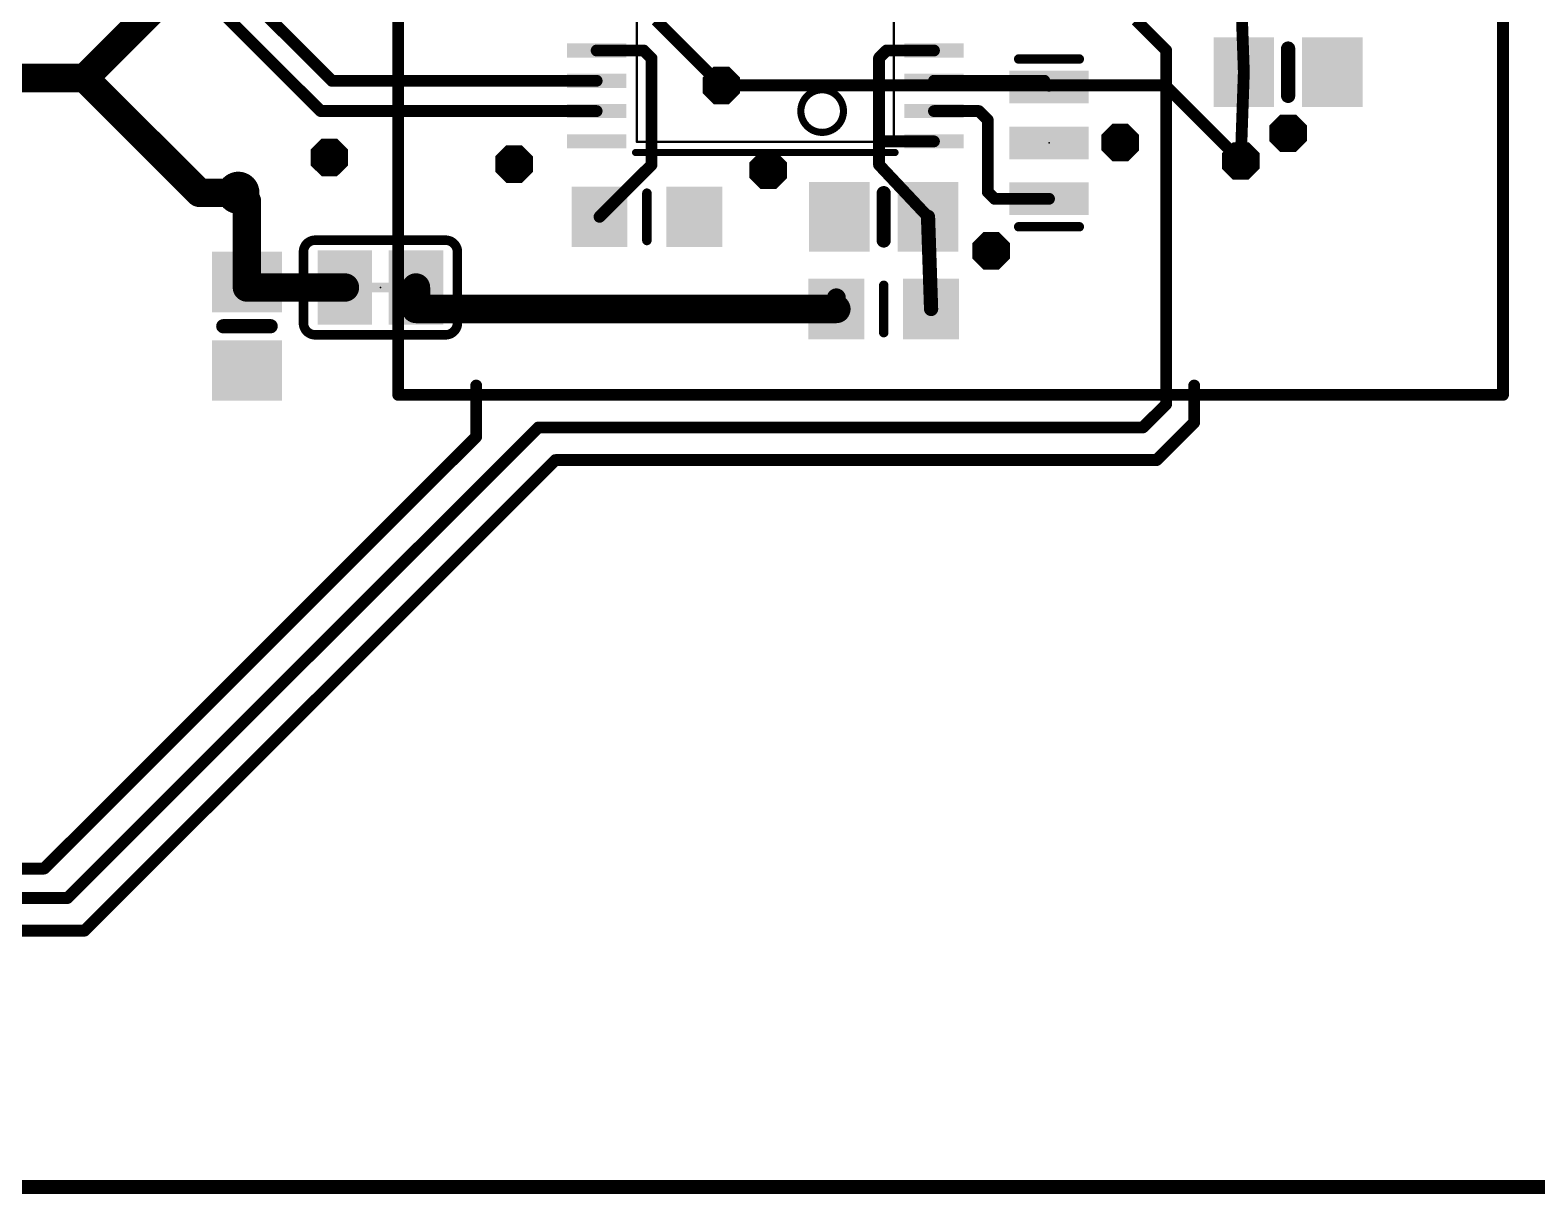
# Model space of a CAD drawing. Extents: x -29 to 121, y -8 to 99.
# Drawn here: x 30.33 to 62.65, y -0.15 to 24.83 of the extents above; entities that cross this region are included whole.
import ezdxf

# ---------------------------------------------------------------- set-up
doc = ezdxf.new("R2010")
doc.units = 0
for name, color, linetype in [('1', 12, 'CONTINUOUS'), ('16', 132, 'CONTINUOUS'), ('18', 3, 'CONTINUOUS'), ('20', 53, 'CONTINUOUS'), ('21', 40, 'CONTINUOUS'), ('22', 6, 'CONTINUOUS'), ('23', 40, 'CONTINUOUS')]:
    doc.layers.add(name, color=color, linetype=linetype)

# ---------------------------------------------------------------- blocks, each defined once
blk = doc.blocks.new('RECT')
blk.add_solid([(-0.5, -0.5), (0.5, -0.5), (-0.5, 0.5), (0.5, 0.5)])
blk = doc.blocks.new('OCTAGONV')
at = {"const_width": 0.5}
blk.add_lwpolyline([(-0.25, -0.1036), (-0.25, 0.1036), (-0.1036, 0.25), (0.1036, 0.25), (0.25, 0.1036), (0.25, -0.1036), (0.1036, -0.25), (-0.1036, -0.25), (-0.25, -0.1036), (-0.25, 0.1036)], dxfattribs=at)
blk = doc.blocks.new('ROUNDV')
at = {"const_width": 0.5}
blk.add_lwpolyline([(0, -0.25, 1), (0, 0.25, 1), (0, -0.25)], format="xyb", dxfattribs=at)

msp = doc.modelspace()

# ---------------------------------------------------------------- linework, layer by layer
at = {"layer": '1'}
for points, const_width in [([(61.924, 17), (61.924, 31.083)], 0.254), ([(36.804, 23.741), (33.544, 27.001)], 0.254), ([(38.227, 26.728), (38.227, 17)], 0.254), ([(36.565, 23.091), (33.163, 26.493)], 0.254), ([(56.299, 25.83), (56.365, 23.925)], 0.254), ([(43.759, 25.041), (45.158, 23.642)], 0.254), ([(54.7, 24.3922), (54.0512, 25.041)], 0.254), ([(42.4832, 24.391), (43.493, 24.391)], 0.254), ([(43.493, 24.391), (43.661, 24.223)], 0.254), ([(43.661, 24.223), (43.661, 21.937)], 0.254), ([(48.7013, 24.391), (48.541, 24.2307)], 0.254), ([(48.541, 24.2307), (48.541, 22.441)], 0.254), ([(49.7188, 24.391), (48.7013, 24.391)], 0.254), ([(54.7, 16.8), (54.7, 24.3922)], 0.254), ([(56.299, 22.02), (56.365, 23.925)], 0.254), ([(42.4832, 23.741), (36.804, 23.741)], 0.254), ([(49.7188, 23.741), (52.086, 23.741)], 0.254), ([(52.086, 23.741), (52.186, 23.608)], 0.2032), ([(42.4832, 23.091), (36.565, 23.091)], 0.254), ([(49.7188, 23.091), (50.6806, 23.091)], 0.254), ([(50.6806, 23.091), (50.873, 22.8986)], 0.254), ([(50.873, 22.8986), (50.873, 21.3525)], 0.254), ([(48.541, 22.441), (48.541, 21.937)], 0.254), ([(49.7188, 22.441), (48.541, 22.441)], 0.254), ([(43.661, 21.937), (42.545, 20.821)], 0.254), ([(48.541, 21.937), (49.591, 20.821)], 0.254), ([(34.798, 21.336), (34.983, 21.151)], 0.6096), ([(34.983, 21.151), (34.983, 19.423)], 0.6096), ([(50.873, 21.3525), (51.0175, 21.208)], 0.254), ([(51.0175, 21.208), (52.186, 21.208)], 0.254), ([(49.657, 18.843), (49.591, 20.821)], 0.3048), ([(34.983, 19.423), (34.983, 19.304)], 0.6096), ([(34.983, 19.304), (37.084, 19.304)], 0.6096), ([(38.608, 19.304), (38.608, 18.843)], 0.6096), ([(38.608, 18.843), (47.625, 18.843)], 0.6096), ([(47.625, 19.082), (47.625, 18.843)], 0.4064), ([(39.9, 16.1), (39.9, 17.2)], 0.254), ([(55.3, 16.4062), (55.3, 17.2)], 0.254), ([(38.227, 17), (61.924, 17)], 0.254), ([(54.2, 16.3), (54.7, 16.8)], 0.254), ([(54.4938, 15.6), (55.3, 16.4062)], 0.254), ([(30.632, 6.832), (39.9, 16.1)], 0.254), ([(31.1325, 6.2), (41.2325, 16.3)], 0.254), ([(41.2325, 16.3), (54.2, 16.3)], 0.254), ([(31.5, 5.5), (41.6, 15.6)], 0.254), ([(41.6, 15.6), (54.4938, 15.6)], 0.254), ([(1.223, 6.832), (30.632, 6.832)], 0.254), ([(3.1, 6.2), (31.1325, 6.2)], 0.254), ([(3.6, 5.5), (31.5, 5.5)], 0.254), ([(120.7, 0), (0, 0)], 0.3)]:
    msp.add_lwpolyline(points, dxfattribs=dict(at, const_width=const_width))
for points, const_width in [([(42.4832, 24.4545, 1), (42.4832, 24.3275)], 0.127), ([(43.5379, 24.4359, 1), (43.4481, 24.3461)], 0.127), ([(43.493, 24.3275, 1), (43.493, 24.4545)], 0.127), ([(43.7245, 24.223, 1), (43.5975, 24.223)], 0.127), ([(43.6161, 24.1781, 1), (43.7059, 24.2679)], 0.127), ([(48.6045, 24.2307, 1), (48.4775, 24.2307)], 0.127), ([(48.4961, 24.2756, 1), (48.5859, 24.1858)], 0.127), ([(48.7013, 24.4545, 1), (48.7013, 24.3275)], 0.127), ([(48.7462, 24.3461, 1), (48.6564, 24.4359)], 0.127), ([(49.7188, 24.3275, 1), (49.7188, 24.4545)], 0.127), ([(54.7635, 24.3922, 1), (54.6365, 24.3922)], 0.127), ([(54.6551, 24.3473, 1), (54.7449, 24.4371)], 0.127), ([(56.4285, 23.9228, 1), (56.3015, 23.9272)], 0.127), ([(56.3015, 23.9228, 1), (56.4285, 23.9272)], 0.127), ([(36.804, 23.8045, 1), (36.804, 23.6775)], 0.127), ([(36.7591, 23.6961, 1), (36.8489, 23.7859)], 0.127), ([(42.4832, 23.6775, 1), (42.4832, 23.8045)], 0.127), ([(45.1131, 23.5971, 1), (45.2029, 23.6869)], 0.127), ([(49.7188, 23.8045, 1), (49.7188, 23.6775)], 0.127), ([(52.1266, 23.7715, 1), (52.0454, 23.7105)], 0.1016), ([(52.086, 23.6775, 1), (52.086, 23.8045)], 0.127), ([(52.1454, 23.5775, 1), (52.2266, 23.6385)], 0.1016), ([(36.565, 23.1545, 1), (36.565, 23.0275)], 0.127), ([(36.5201, 23.0461, 1), (36.6099, 23.1359)], 0.127), ([(42.4832, 23.0275, 1), (42.4832, 23.1545)], 0.127), ([(49.7188, 23.1545, 1), (49.7188, 23.0275)], 0.127), ([(50.7255, 23.1359, 1), (50.6357, 23.0461)], 0.127), ([(50.6806, 23.0275, 1), (50.6806, 23.1545)], 0.127), ([(50.9365, 22.8986, 1), (50.8095, 22.8986)], 0.127), ([(50.8281, 22.8537, 1), (50.9179, 22.9435)], 0.127), ([(48.6045, 22.441, 1), (48.4775, 22.441)], 0.127), ([(48.541, 22.5045, 1), (48.541, 22.3775)], 0.127), ([(48.4775, 22.441, 1), (48.6045, 22.441)], 0.127), ([(49.7188, 22.3775, 1), (49.7188, 22.5045)], 0.127), ([(43.5975, 21.937, 1), (43.7245, 21.937)], 0.127), ([(43.7059, 21.8921, 1), (43.6161, 21.9819)], 0.127), ([(48.5872, 21.9805, 1), (48.4948, 21.8935)], 0.127), ([(48.4775, 21.937, 1), (48.6045, 21.937)], 0.127), ([(56.2355, 22.0222, 1), (56.3625, 22.0178)], 0.127), ([(34.9058, 21.4438, 1), (34.6902, 21.2282)], 0.3048), ([(35.1354, 21.151, 1), (34.8306, 21.151)], 0.3048), ([(34.8752, 21.0432, 1), (35.0908, 21.2588)], 0.3048), ([(50.9179, 21.3974, 1), (50.8281, 21.3076)], 0.127), ([(50.8095, 21.3525, 1), (50.9365, 21.3525)], 0.127), ([(51.0175, 21.2715, 1), (51.0175, 21.1445)], 0.127), ([(52.186, 21.1445, 1), (52.186, 21.2715)], 0.127), ([(50.9726, 21.1631, 1), (51.0624, 21.2529)], 0.127), ([(42.5001, 20.8659, 1), (42.5899, 20.7761)], 0.127), ([(49.6672, 20.8235, 1), (49.5148, 20.8185)], 0.1524), ([(49.5448, 20.7775, 1), (49.6372, 20.8645)], 0.127), ([(35.1354, 19.423, 1), (34.8306, 19.423)], 0.3048), ([(34.983, 19.4564, 1), (34.983, 19.1516)], 0.3048), ([(34.8306, 19.423, 1), (35.1354, 19.423)], 0.3048), ([(34.8306, 19.304, 1), (35.1354, 19.304)], 0.3048), ([(37.084, 19.1516, 1), (37.084, 19.4564)], 0.3048), ([(38.7604, 19.304, 1), (38.4556, 19.304)], 0.3048), ([(38.608, 18.9954, 1), (38.608, 18.6906)], 0.3048), ([(47.7266, 19.082, 1), (47.5234, 19.082)], 0.2032), ([(47.625, 18.6906, 1), (47.625, 18.9954)], 0.3048), ([(38.4556, 18.843, 1), (38.7604, 18.843)], 0.3048), ([(47.5234, 18.843, 1), (47.7266, 18.843)], 0.2032), ([(49.5808, 18.8405, 1), (49.7332, 18.8455)], 0.1524), ([(39.9635, 17.2, 1), (39.8365, 17.2)], 0.127), ([(55.3635, 17.2, 1), (55.2365, 17.2)], 0.127), ([(38.227, 17.0635, 1), (38.227, 16.9365)], 0.127), ([(38.1635, 17, 1), (38.2905, 17)], 0.127), ([(54.6365, 16.8, 1), (54.7635, 16.8)], 0.127), ([(54.7449, 16.7551, 1), (54.6551, 16.8449)], 0.127), ([(61.8605, 17, 1), (61.9875, 17)], 0.127), ([(61.924, 16.9365, 1), (61.924, 17.0635)], 0.127), ([(55.3449, 16.3613, 1), (55.2551, 16.4511)], 0.127), ([(39.8365, 16.1, 1), (39.9635, 16.1)], 0.127), ([(39.9449, 16.0551, 1), (39.8551, 16.1449)], 0.127), ([(41.2325, 16.3635, 1), (41.2325, 16.2365)], 0.127), ([(41.2774, 16.2551, 1), (41.1876, 16.3449)], 0.127), ([(54.1551, 16.3449, 1), (54.2449, 16.2551)], 0.127), ([(54.2, 16.2365, 1), (54.2, 16.3635)], 0.127), ([(55.2365, 16.4062, 1), (55.3635, 16.4062)], 0.127), ([(41.6, 15.6635, 1), (41.6, 15.5365)], 0.127), ([(41.6449, 15.5551, 1), (41.5551, 15.6449)], 0.127), ([(54.4489, 15.6449, 1), (54.5387, 15.5551)], 0.127), ([(54.4938, 15.5365, 1), (54.4938, 15.6635)], 0.127), ([(30.5871, 6.8769, 1), (30.6769, 6.7871)], 0.127), ([(30.632, 6.7685, 1), (30.632, 6.8955)], 0.127), ([(31.0876, 6.2449, 1), (31.1774, 6.1551)], 0.127), ([(31.1325, 6.1365, 1), (31.1325, 6.2635)], 0.127), ([(31.4551, 5.5449, 1), (31.5449, 5.4551)], 0.127), ([(31.5, 5.4365, 1), (31.5, 5.5635)], 0.127)]:
    msp.add_lwpolyline(points, format="xyb", dxfattribs=dict(at, const_width=const_width))
at = {"layer": '16'}
for points, const_width in [([(61.924, 17), (61.924, 29.795)], 0.254), ([(31.5, 23.8), (36.2, 28.5)], 0.6096), ([(38.227, 27.128), (38.227, 17)], 0.254), ([(31.5, 23.8), (20.3, 23.8)], 0.6096), ([(31.5, 23.8), (33.964, 21.336)], 0.6096), ([(45.158, 23.642), (54.677, 23.642)], 0.254), ([(54.677, 23.642), (56.299, 22.02)], 0.254), ([(33.964, 21.336), (34.798, 21.336)], 0.6096), ([(38.227, 17), (61.924, 17)], 0.254), ([(120.7, 0), (0, 0)], 0.25)]:
    msp.add_lwpolyline(points, dxfattribs=dict(at, const_width=const_width))
for points, const_width in [([(31.6078, 23.9078, 1), (31.3922, 23.6922)], 0.3048), ([(31.3922, 23.9078, 1), (31.6078, 23.6922)], 0.3048), ([(31.5, 23.6476, 1), (31.5, 23.9524)], 0.3048), ([(45.158, 23.7055, 1), (45.158, 23.5785)], 0.127), ([(54.7219, 23.6869, 1), (54.6321, 23.5971)], 0.127), ([(54.677, 23.5785, 1), (54.677, 23.7055)], 0.127), ([(56.2541, 21.9751, 1), (56.3439, 22.0649)], 0.127), ([(33.964, 21.4884, 1), (33.964, 21.1836)], 0.3048), ([(33.8562, 21.2282, 1), (34.0718, 21.4438)], 0.3048), ([(34.798, 21.1836, 1), (34.798, 21.4884)], 0.3048), ([(38.227, 17.0635, 1), (38.227, 16.9365)], 0.127), ([(38.1635, 17, 1), (38.2905, 17)], 0.127), ([(61.8605, 17, 1), (61.9875, 17)], 0.127), ([(61.924, 16.9365, 1), (61.924, 17.0635)], 0.127)]:
    msp.add_lwpolyline(points, format="xyb", dxfattribs=dict(at, const_width=const_width))
at = {"layer": '20'}
msp.add_line((8, 0), (112.7, 0), dxfattribs=at)
at = {"layer": '21'}
for points, const_width in [([(43.3468, 28.302), (43.3468, 22.43)], 0.0508), ([(48.8552, 22.43), (48.8552, 28.302)], 0.0508), ([(57.315, 24.433), (57.315, 23.417)], 0.3048), ([(51.536, 24.208), (52.836, 24.208)], 0.2032), ([(48.8552, 22.43), (43.3468, 22.43)], 0.0508), ([(48.8838, 22.2014), (43.3182, 22.2014)], 0.1524), ([(43.561, 21.329), (43.561, 20.313)], 0.2032), ([(48.641, 21.329), (48.641, 20.313)], 0.3048), ([(52.836, 20.608), (51.536, 20.608)], 0.2032), ([(36.449, 20.32), (39.243, 20.32)], 0.2032), ([(36.195, 18.542), (36.195, 20.066)], 0.2032), ([(39.497, 18.542), (39.497, 20.066)], 0.2032), ([(48.641, 18.335), (48.641, 19.351)], 0.2032), ([(35.491, 18.473), (34.475, 18.473)], 0.3048), ([(39.243, 18.288), (36.449, 18.288)], 0.2032)]:
    msp.add_lwpolyline(points, dxfattribs=dict(at, const_width=const_width))
for points, const_width in [([(57.3912, 24.433, 1), (57.2388, 24.433)], 0.1524), ([(51.536, 24.2588, 1), (51.536, 24.1572)], 0.1016), ([(52.836, 24.1572, 1), (52.836, 24.2588)], 0.1016), ([(47.3202, 22.6332, 1), (47.3202, 23.5476, 1), (47.3202, 22.6332)], 0.1524), ([(57.2388, 23.417, 1), (57.3912, 23.417)], 0.1524), ([(43.3468, 22.4427, 1), (43.3468, 22.4173)], 0.0254), ([(43.3341, 22.43, 1), (43.3595, 22.43)], 0.0254), ([(48.8425, 22.43, 1), (48.8679, 22.43)], 0.0254), ([(48.8552, 22.4173, 1), (48.8552, 22.4427)], 0.0254), ([(43.3182, 22.2395, 1), (43.3182, 22.1633)], 0.0762), ([(48.8838, 22.1633, 1), (48.8838, 22.2395)], 0.0762), ([(43.6118, 21.329, 1), (43.5102, 21.329)], 0.1016), ([(48.7172, 21.329, 1), (48.5648, 21.329)], 0.1524), ([(51.536, 20.6588, 1), (51.536, 20.5572)], 0.1016), ([(52.836, 20.5572, 1), (52.836, 20.6588)], 0.1016), ([(36.449, 20.32, 0.4142), (36.195, 20.066)], 0.2032), ([(36.449, 20.3708, 1), (36.449, 20.2692)], 0.1016), ([(36.449, 20.2692, 1), (36.449, 20.3708)], 0.1016), ([(39.497, 20.066, 0.4142), (39.243, 20.32)], 0.2032), ([(39.243, 20.3708, 1), (39.243, 20.2692)], 0.1016), ([(39.243, 20.2692, 1), (39.243, 20.3708)], 0.1016), ([(43.5102, 20.313, 1), (43.6118, 20.313)], 0.1016), ([(48.5648, 20.313, 1), (48.7172, 20.313)], 0.1524), ([(36.2458, 20.066, 1), (36.1442, 20.066)], 0.1016), ([(36.1442, 20.066, 1), (36.2458, 20.066)], 0.1016), ([(39.5478, 20.066, 1), (39.4462, 20.066)], 0.1016), ([(39.4462, 20.066, 1), (39.5478, 20.066)], 0.1016), ([(48.6918, 19.351, 1), (48.5902, 19.351)], 0.1016), ([(34.475, 18.5492, 1), (34.475, 18.3968)], 0.1524), ([(35.491, 18.3968, 1), (35.491, 18.5492)], 0.1524), ([(36.195, 18.542, 0.4142), (36.449, 18.288)], 0.2032), ([(36.2458, 18.542, 1), (36.1442, 18.542)], 0.1016), ([(36.1442, 18.542, 1), (36.2458, 18.542)], 0.1016), ([(39.243, 18.288, 0.4142), (39.497, 18.542)], 0.2032), ([(39.5478, 18.542, 1), (39.4462, 18.542)], 0.1016), ([(39.4462, 18.542, 1), (39.5478, 18.542)], 0.1016), ([(36.449, 18.3388, 1), (36.449, 18.2372)], 0.1016), ([(36.449, 18.2372, 1), (36.449, 18.3388)], 0.1016), ([(39.243, 18.3388, 1), (39.243, 18.2372)], 0.1016), ([(39.243, 18.2372, 1), (39.243, 18.3388)], 0.1016), ([(48.5902, 18.335, 1), (48.6918, 18.335)], 0.1016)]:
    msp.add_lwpolyline(points, format="xyb", dxfattribs=dict(at, const_width=const_width))
at = {"layer": '22', "const_width": 0.127}
msp.add_lwpolyline([(0, 0), (120.7, 0)], dxfattribs=at)
at = {"layer": '23'}
for p in [(57.315, 23.925), (52.186, 22.408), (43.561, 20.821), (48.641, 20.821), (37.846, 19.304), (48.641, 18.843), (34.983, 18.473)]:
    msp.add_point(p, dxfattribs=at)

# ---------------------------------------------------------------- block references
at = {"layer": '1'}
for p, xscale, yscale in [((56.365, 23.925), 1.3, 1.5), ((58.265, 23.925), 1.3, 1.5), ((42.545, 20.821), 1.2, 1.3), ((44.577, 20.821), 1.2, 1.3), ((47.691, 20.821), 1.3, 1.5), ((49.591, 20.821), 1.3, 1.5), ((37.084, 19.304), 1.1684, 1.6002), ((38.608, 19.304), 1.1684, 1.6002), ((37.846, 19.304), 0.635, 0.2032)]:
    msp.add_blockref('RECT', p, dxfattribs=dict(at, xscale=xscale, yscale=yscale))
for p, xscale, yscale, rotation in [((42.4832, 24.391), 0.3048, 1.27, 90), ((49.7188, 24.391), 0.3048, 1.27, 90), ((52.186, 23.608), 0.7, 1.7, 90), ((42.4832, 23.741), 0.3048, 1.27, 90), ((49.7188, 23.741), 0.3048, 1.27, 90), ((42.4832, 23.091), 0.3048, 1.27, 90), ((49.7188, 23.091), 0.3048, 1.27, 90), ((52.186, 22.408), 0.7, 1.7, 90), ((42.4832, 22.441), 0.3048, 1.27, 90), ((49.7188, 22.441), 0.3048, 1.27, 90), ((52.186, 21.208), 0.7, 1.7, 90), ((34.983, 19.423), 1.3, 1.5, 270), ((47.625, 18.843), 1.2, 1.3, 180), ((49.657, 18.843), 1.2, 1.3, 180), ((34.983, 17.523), 1.3, 1.5, 270)]:
    msp.add_blockref('RECT', p, dxfattribs=dict(at, xscale=xscale, yscale=yscale, rotation=rotation))
at = {"layer": '18'}
for name, p, xscale, yscale in [('OCTAGONV', (45.158, 23.642), 0.8064, 0.8064), ('OCTAGONV', (45.158, 23.642), 0.8064, 0.8064), ('OCTAGONV', (57.314, 22.614), 0.8064, 0.8064), ('OCTAGONV', (57.314, 22.614), 0.8064, 0.8064), ('OCTAGONV', (53.714, 22.414), 0.8064, 0.8064), ('OCTAGONV', (53.714, 22.414), 0.8064, 0.8064), ('OCTAGONV', (36.75, 22.096), 0.8064, 0.8064), ('OCTAGONV', (36.75, 22.096), 0.8064, 0.8064), ('OCTAGONV', (40.712, 21.952), 0.8064, 0.8064), ('OCTAGONV', (40.712, 21.952), 0.8064, 0.8064), ('OCTAGONV', (56.299, 22.02), 0.8064, 0.8064), ('OCTAGONV', (56.299, 22.02), 0.8064, 0.8064), ('OCTAGONV', (46.1645, 21.821), 0.8064, 0.8064), ('OCTAGONV', (46.1645, 21.821), 0.8064, 0.8064), ('ROUNDV', (34.798, 21.336), 0.9064, 0.9064), ('ROUNDV', (34.798, 21.336), 0.9064, 0.9064), ('OCTAGONV', (50.945, 20.09), 0.8064, 0.8064), ('OCTAGONV', (50.945, 20.09), 0.8064, 0.8064)]:
    msp.add_blockref(name, p, dxfattribs=dict(at, xscale=xscale, yscale=yscale))

doc.saveas('drawing.dxf')
